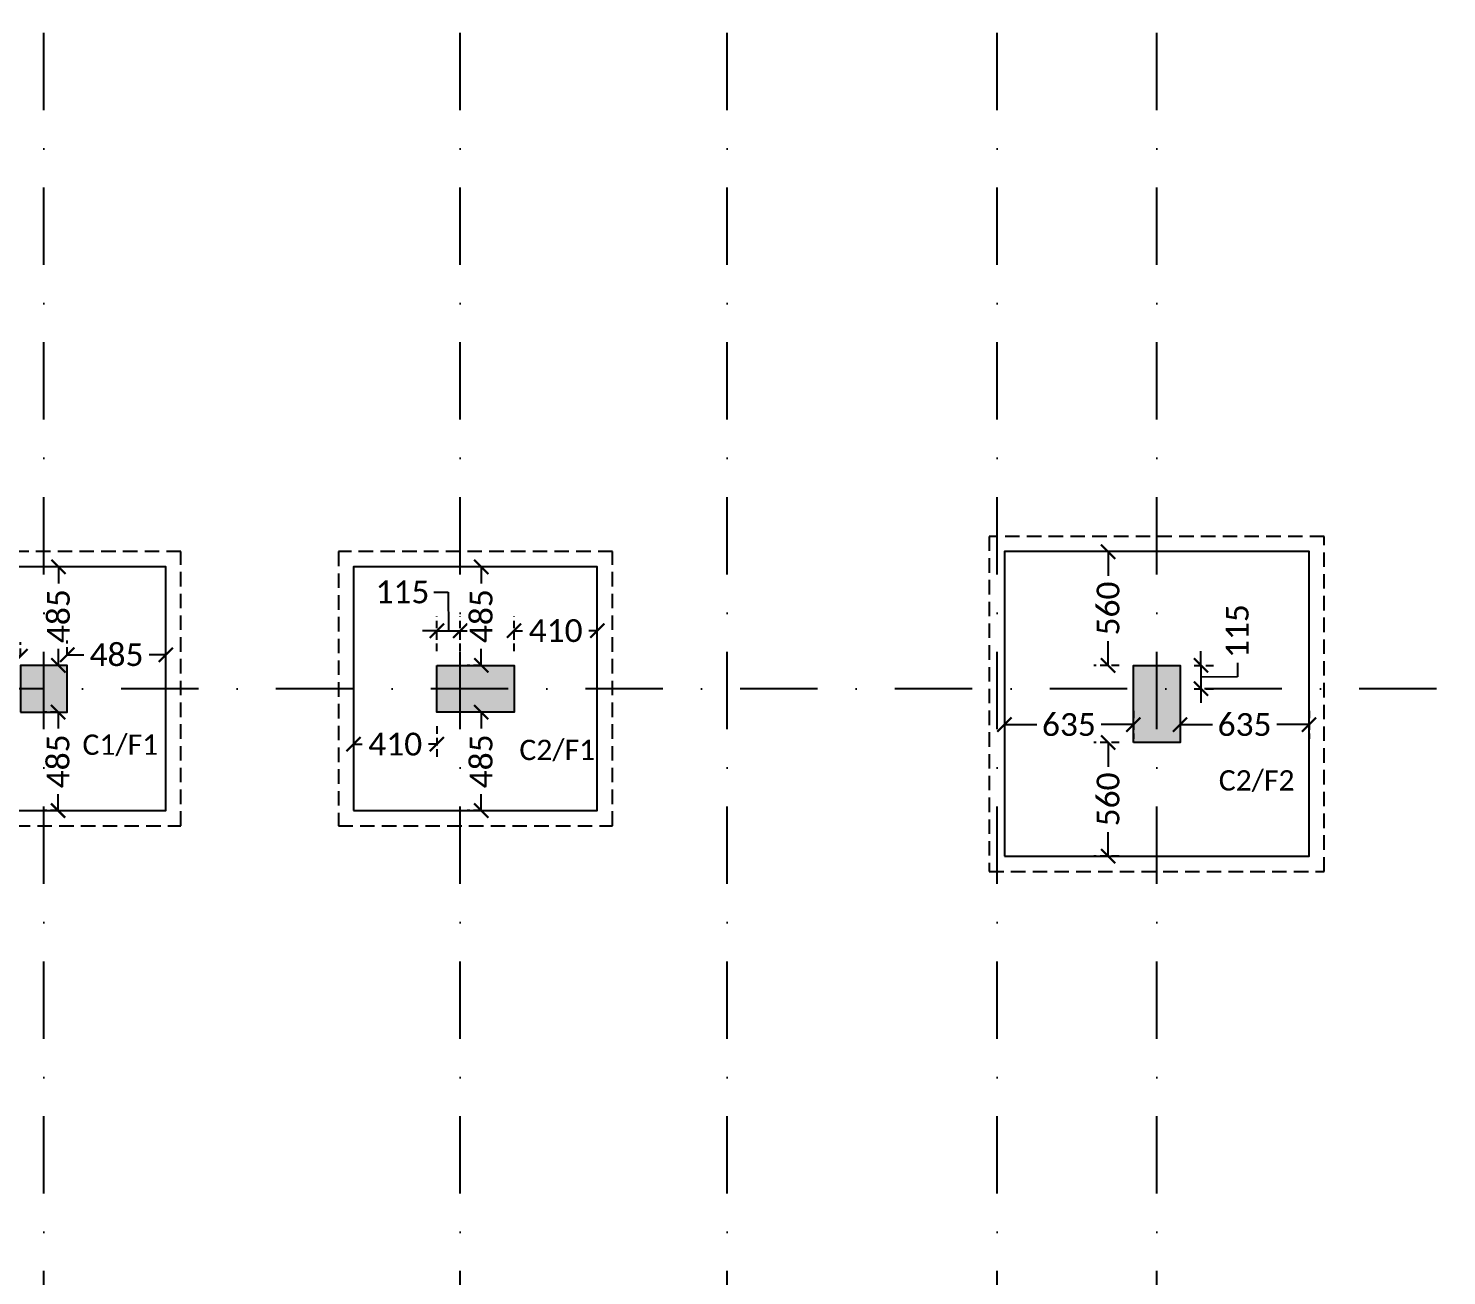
# Model space of a CAD drawing. Header units: millimetres. Extents: x -176651 to 954389, y -469666 to 486614.
# Drawn here: x 791131 to 798115, y 267855 to 273996 of the extents above; entities that cross this region are included whole.
import ezdxf
from ezdxf.xclip import XClip

# ---------------------------------------------------------------- set-up
doc = ezdxf.new("R2010")
doc.units = ezdxf.units.MM
doc.header["$LTSCALE"] = 150
doc.header["$XCLIPFRAME"] = 2
for name, pattern in [('3BHK-W(SB)$0$HIDDEN', [0.375, 0.25, -0.125]), ('DASHDOTX2', [50.8, 25.4, -12.7, 0, -12.7]), ('HIDDEN2', [4.7625, 3.175, -1.5875])]:
    doc.linetypes.add(name, pattern=pattern)
for name, color, linetype in [('ad-Column', 3, 'Continuous'), ('ad-Column Hatch', 125, 'Continuous'), ('ad-Footing line', 2, 'Continuous'), ('ad-Grid', 8, 'DASHDOTX2'), ('ad-PCC line', 8, 'HIDDEN2'), ('ad-Road', 2, 'Continuous'), ('ad-Road Hatch', 8, 'Continuous')]:
    doc.layers.add(name, color=color, linetype=linetype)
doc.layers.add('ad-Foundation text', color=6, linetype='Continuous', true_color=0xff00ff)
doc.layers.add('ad-Internal Dimensions', color=5, linetype='Continuous', true_color=0x0000ff)
doc.styles.get("Standard").update_dxf_attribs({"font": 'calibril.ttf'})
doc.dimstyles.new('A-75-DIM-INT (Framing)', dxfattribs={"dimscale": 100, "dimtxt": 1.6, "dimasz": 1, "dimexe": 1, "dimexo": 1, "dimgap": 0.5, "dimtad": 0, "dimdec": 0, "dimdsep": 46, "dimtxsty": 'Standard', "dimblk": 'ARCHTICK', "dimcen": 0.025, "dimclrd": 5, "dimclre": 5, "dimclrt": 256, "dimazin": 2, "dimtfac": 1, "dimtdec": 0, "dimtmove": 1, "dimatfit": 0, "dimldrblk": 'ARCHTICK', "dimfxl": 1, "dimfxlon": 1, "dimtfill": 1, "dimtolj": 1, "dimtzin": 0, "dimarcsym": 0})

# ---------------------------------------------------------------- blocks, each defined once
blk = doc.blocks.new('_ArchTick')
at = {"color": 0, "linetype": 'ByBlock', "const_width": 0.15}
blk.add_lwpolyline([(-0.5, -0.5), (0.5, 0.5)], dxfattribs=at)
blk = doc.blocks.new('*D201')
at = {"layer": 'ad-Internal Dimensions', "linetype": '3BHK-W(SB)$0$HIDDEN', "lineweight": -2}
for p, q in [((-4445, -9098), (-4445, -9236.8)), ((-3810, -9098), (-3810, -9236.8))]:
    blk.add_line(p, q, dxfattribs=at)
at = {"layer": 'ad-Internal Dimensions', "lineweight": -2}
for p, q in [((-4445, -9166.8), (-4285.7, -9166.8)), ((-3810, -9166.8), (-3969.3, -9166.8))]:
    blk.add_line(p, q, dxfattribs=at)
at = {"layer": 'Defpoints', "color": 0}
for p in [(-4445, -9028), (-3810, -9028), (-4445, -9166.8)]:
    blk.add_point(p, dxfattribs=at)
at = {"layer": 'ad-Internal Dimensions', "lineweight": -2, "xscale": 70, "yscale": 70, "zscale": 70, "rotation": 180}
blk.add_blockref('_ArchTick', (-4445, -9166.8), dxfattribs=at)
at = {"layer": 'ad-Internal Dimensions', "lineweight": -2, "xscale": 70, "yscale": 70, "zscale": 70}
blk.add_blockref('_ArchTick', (-3810, -9166.8), dxfattribs=at)
at = {"layer": 'ad-Internal Dimensions', "insert": (-4127.5, -9166.8), "char_height": 112, "attachment_point": 5, "bg_fill": 3, "box_fill_scale": 1.1, "bg_fill_color": 257, "bg_fill_transparency": 0}
blk.add_mtext('\\A1;635', dxfattribs=at)
blk = doc.blocks.new('*D202')
at = {"layer": 'ad-Internal Dimensions', "linetype": '3BHK-W(SB)$0$HIDDEN', "lineweight": -2}
for p, q in [((-3580, -9098), (-3580, -9236.8)), ((-2945, -9098), (-2945, -9236.8))]:
    blk.add_line(p, q, dxfattribs=at)
at = {"layer": 'ad-Internal Dimensions', "lineweight": -2}
for p, q in [((-3580, -9166.8), (-3420.7, -9166.8)), ((-2945, -9166.8), (-3104.3, -9166.8))]:
    blk.add_line(p, q, dxfattribs=at)
at = {"layer": 'Defpoints', "color": 0}
for p in [(-3580, -9028), (-2945, -9028), (-2945, -9166.8)]:
    blk.add_point(p, dxfattribs=at)
at = {"layer": 'ad-Internal Dimensions', "lineweight": -2, "xscale": 70, "yscale": 70, "zscale": 70, "rotation": 180}
blk.add_blockref('_ArchTick', (-3580, -9166.8), dxfattribs=at)
at = {"layer": 'ad-Internal Dimensions', "lineweight": -2, "xscale": 70, "yscale": 70, "zscale": 70}
blk.add_blockref('_ArchTick', (-2945, -9166.8), dxfattribs=at)
at = {"layer": 'ad-Internal Dimensions', "insert": (-3262.5, -9166.8), "char_height": 112, "attachment_point": 5, "bg_fill": 3, "box_fill_scale": 1.1, "bg_fill_color": 257, "bg_fill_transparency": 0}
blk.add_mtext('\\A1;635', dxfattribs=at)
blk = doc.blocks.new('*D203')
at = {"layer": 'ad-Internal Dimensions', "linetype": '3BHK-W(SB)$0$HIDDEN', "lineweight": -2}
for p, q in [((-3880, -8315), (-4004.3, -8315)), ((-3880, -8875), (-4004.3, -8875))]:
    blk.add_line(p, q, dxfattribs=at)
at = {"layer": 'ad-Internal Dimensions', "lineweight": -2}
for p, q in [((-3934.3, -8315), (-3934.3, -8433.7)), ((-3934.3, -8875), (-3934.3, -8756.3))]:
    blk.add_line(p, q, dxfattribs=at)
at = {"layer": 'Defpoints', "color": 0}
for p in [(-3934.3, -8315), (-3810, -8315), (-3810, -8875)]:
    blk.add_point(p, dxfattribs=at)
at = {"layer": 'ad-Internal Dimensions', "lineweight": -2, "xscale": 70, "yscale": 70, "zscale": 70}
for p, rotation in [((-3934.3, -8315), 90), ((-3934.3, -8875), 270)]:
    blk.add_blockref('_ArchTick', p, dxfattribs=dict(at, rotation=rotation))
at = {"layer": 'ad-Internal Dimensions', "insert": (-3934.3, -8595), "char_height": 112, "attachment_point": 5, "rotation": 90, "bg_fill": 3, "box_fill_scale": 1.1, "bg_fill_color": 257, "bg_fill_transparency": 0}
blk.add_mtext('\\A1;560', dxfattribs=at)
blk = doc.blocks.new('*D204')
at = {"layer": 'ad-Internal Dimensions', "linetype": '3BHK-W(SB)$0$HIDDEN', "lineweight": -2}
for p, q in [((-3880, -9255), (-4004.3, -9255)), ((-3880, -9815), (-4004.3, -9815))]:
    blk.add_line(p, q, dxfattribs=at)
at = {"layer": 'ad-Internal Dimensions', "lineweight": -2}
for p, q in [((-3934.3, -9255), (-3934.3, -9373.7)), ((-3934.3, -9815), (-3934.3, -9696.3))]:
    blk.add_line(p, q, dxfattribs=at)
at = {"layer": 'Defpoints', "color": 0}
for p in [(-3810, -9255), (-3934.3, -9815), (-3810, -9815)]:
    blk.add_point(p, dxfattribs=at)
at = {"layer": 'ad-Internal Dimensions', "lineweight": -2, "xscale": 70, "yscale": 70, "zscale": 70}
for p, rotation in [((-3934.3, -9255), 90), ((-3934.3, -9815), 270)]:
    blk.add_blockref('_ArchTick', p, dxfattribs=dict(at, rotation=rotation))
at = {"layer": 'ad-Internal Dimensions', "insert": (-3934.3, -9535), "char_height": 112, "attachment_point": 5, "rotation": 90, "bg_fill": 3, "box_fill_scale": 1.1, "bg_fill_color": 257, "bg_fill_transparency": 0}
blk.add_mtext('\\A1;560', dxfattribs=at)
blk = doc.blocks.new('*D205')
at = {"layer": 'ad-Internal Dimensions', "lineweight": -2}
for p, q in [((-7254.4, -8513.9), (-7184.4, -8513.9)), ((-7184.4, -8513.9), (-7182.5, -8704.3)), ((-7240, -8704.3), (-7310, -8704.3)), ((-7240, -8704.3), (-7125, -8704.3)), ((-7125, -8704.3), (-7055, -8704.3))]:
    blk.add_line(p, q, dxfattribs=at)
at = {"layer": 'ad-Internal Dimensions', "linetype": '3BHK-W(SB)$0$HIDDEN', "lineweight": -2}
for p, q in [((-7240, -8805), (-7240, -8634.3)), ((-7125, -8805), (-7125, -8634.3))]:
    blk.add_line(p, q, dxfattribs=at)
at = {"layer": 'Defpoints', "color": 0}
for p in [(-7125, -8704.3), (-7240, -8875), (-7125, -8875)]:
    blk.add_point(p, dxfattribs=at)
at = {"layer": 'ad-Internal Dimensions', "lineweight": -2, "xscale": 70, "yscale": 70, "zscale": 70}
blk.add_blockref('_ArchTick', (-7240, -8704.3), dxfattribs=at)
at = {"layer": 'ad-Internal Dimensions', "lineweight": -2, "xscale": 70, "yscale": 70, "zscale": 70, "rotation": 180}
blk.add_blockref('_ArchTick', (-7125, -8704.3), dxfattribs=at)
at = {"layer": 'ad-Internal Dimensions', "insert": (-7409.6, -8513.9), "char_height": 112, "attachment_point": 5, "bg_fill": 3, "box_fill_scale": 1.1, "bg_fill_color": 257, "bg_fill_transparency": 0}
blk.add_mtext('\\A1;115', dxfattribs=at)
blk = doc.blocks.new('*D206')
at = {"layer": 'ad-Internal Dimensions', "linetype": '3BHK-W(SB)$0$HIDDEN', "lineweight": -2}
for p, q in [((-7021.5, -9105), (-7091.5, -9105)), ((-7021.5, -9590), (-7091.5, -9590))]:
    blk.add_line(p, q, dxfattribs=at)
at = {"layer": 'ad-Internal Dimensions', "lineweight": -2}
for p, q in [((-7021.5, -9105), (-7021.5, -9186.5)), ((-7021.5, -9590), (-7021.5, -9508.5))]:
    blk.add_line(p, q, dxfattribs=at)
at = {"layer": 'Defpoints', "color": 0}
for p in [(-6960.5, -9105), (-7021.5, -9590), (-6960.5, -9590)]:
    blk.add_point(p, dxfattribs=at)
at = {"layer": 'ad-Internal Dimensions', "lineweight": -2, "xscale": 70, "yscale": 70, "zscale": 70}
for p, rotation in [((-7021.5, -9105), 90), ((-7021.5, -9590), 270)]:
    blk.add_blockref('_ArchTick', p, dxfattribs=dict(at, rotation=rotation))
at = {"layer": 'ad-Internal Dimensions', "insert": (-7021.5, -9347.5), "char_height": 112, "attachment_point": 5, "rotation": 90, "bg_fill": 3, "box_fill_scale": 1.1, "bg_fill_color": 257, "bg_fill_transparency": 0}
blk.add_mtext('\\A1;485', dxfattribs=at)
blk = doc.blocks.new('*D207')
at = {"layer": 'ad-Internal Dimensions', "linetype": '3BHK-W(SB)$0$HIDDEN', "lineweight": -2}
for p, q in [((-7021.5, -8390), (-7091.5, -8390)), ((-7021.5, -8875), (-7091.5, -8875))]:
    blk.add_line(p, q, dxfattribs=at)
at = {"layer": 'ad-Internal Dimensions', "lineweight": -2}
for p, q in [((-7021.5, -8390), (-7021.5, -8471.5)), ((-7021.5, -8875), (-7021.5, -8793.5))]:
    blk.add_line(p, q, dxfattribs=at)
at = {"layer": 'Defpoints', "color": 0}
for p in [(-7021.5, -8390), (-6960.5, -8390), (-6960.5, -8875)]:
    blk.add_point(p, dxfattribs=at)
at = {"layer": 'ad-Internal Dimensions', "lineweight": -2, "xscale": 70, "yscale": 70, "zscale": 70}
for p, rotation in [((-7021.5, -8390), 90), ((-7021.5, -8875), 270)]:
    blk.add_blockref('_ArchTick', p, dxfattribs=dict(at, rotation=rotation))
at = {"layer": 'ad-Internal Dimensions', "insert": (-7021.5, -8632.5), "char_height": 112, "attachment_point": 5, "rotation": 90, "bg_fill": 3, "box_fill_scale": 1.1, "bg_fill_color": 257, "bg_fill_transparency": 0}
blk.add_mtext('\\A1;485', dxfattribs=at)
blk = doc.blocks.new('*D208')
at = {"layer": 'ad-Internal Dimensions', "linetype": '3BHK-W(SB)$0$HIDDEN', "lineweight": -2}
for p, q in [((-7650, -9175), (-7650, -9333.1)), ((-7240, -9175), (-7240, -9333.1))]:
    blk.add_line(p, q, dxfattribs=at)
at = {"layer": 'ad-Internal Dimensions', "lineweight": -2}
for p, q in [((-7650, -9263.1), (-7608.4, -9263.1)), ((-7240, -9263.1), (-7281.6, -9263.1))]:
    blk.add_line(p, q, dxfattribs=at)
at = {"layer": 'Defpoints', "color": 0}
for p in [(-7650, -9105), (-7240, -9105), (-7650, -9263.1)]:
    blk.add_point(p, dxfattribs=at)
at = {"layer": 'ad-Internal Dimensions', "lineweight": -2, "xscale": 70, "yscale": 70, "zscale": 70, "rotation": 180}
blk.add_blockref('_ArchTick', (-7650, -9263.1), dxfattribs=at)
at = {"layer": 'ad-Internal Dimensions', "lineweight": -2, "xscale": 70, "yscale": 70, "zscale": 70}
blk.add_blockref('_ArchTick', (-7240, -9263.1), dxfattribs=at)
at = {"layer": 'ad-Internal Dimensions', "insert": (-7445, -9263.1), "char_height": 112, "attachment_point": 5, "bg_fill": 3, "box_fill_scale": 1.1, "bg_fill_color": 257, "bg_fill_transparency": 0}
blk.add_mtext('\\A1;410', dxfattribs=at)
blk = doc.blocks.new('*D209')
at = {"layer": 'ad-Internal Dimensions', "linetype": '3BHK-W(SB)$0$HIDDEN', "lineweight": -2}
for p, q in [((-6860, -8805), (-6860, -8634.3)), ((-6450, -8805), (-6450, -8634.3))]:
    blk.add_line(p, q, dxfattribs=at)
at = {"layer": 'ad-Internal Dimensions', "lineweight": -2}
for p, q in [((-6860, -8704.3), (-6818.4, -8704.3)), ((-6450, -8704.3), (-6491.6, -8704.3))]:
    blk.add_line(p, q, dxfattribs=at)
at = {"layer": 'Defpoints', "color": 0}
for p in [(-6860, -8704.3), (-6860, -8875), (-6450, -8875)]:
    blk.add_point(p, dxfattribs=at)
at = {"layer": 'ad-Internal Dimensions', "lineweight": -2, "xscale": 70, "yscale": 70, "zscale": 70, "rotation": 180}
blk.add_blockref('_ArchTick', (-6860, -8704.3), dxfattribs=at)
at = {"layer": 'ad-Internal Dimensions', "lineweight": -2, "xscale": 70, "yscale": 70, "zscale": 70}
blk.add_blockref('_ArchTick', (-6450, -8704.3), dxfattribs=at)
at = {"layer": 'ad-Internal Dimensions', "insert": (-6655, -8704.3), "char_height": 112, "attachment_point": 5, "bg_fill": 3, "box_fill_scale": 1.1, "bg_fill_color": 257, "bg_fill_transparency": 0}
blk.add_mtext('\\A1;410', dxfattribs=at)
blk = doc.blocks.new('*D220')
at = {"layer": 'ad-Internal Dimensions', "linetype": '3BHK-W(SB)$0$HIDDEN', "lineweight": -2}
for p, q in [((-9103.3, -8390), (-9173.3, -8390)), ((-9103.3, -8875), (-9173.3, -8875))]:
    blk.add_line(p, q, dxfattribs=at)
at = {"layer": 'ad-Internal Dimensions', "lineweight": -2}
for p, q in [((-9103.3, -8390), (-9103.3, -8471.5)), ((-9103.3, -8875), (-9103.3, -8793.5))]:
    blk.add_line(p, q, dxfattribs=at)
at = {"layer": 'Defpoints', "color": 0}
for p in [(-9103.3, -8390), (-9060.8, -8390), (-9060.8, -8875)]:
    blk.add_point(p, dxfattribs=at)
at = {"layer": 'ad-Internal Dimensions', "lineweight": -2, "xscale": 70, "yscale": 70, "zscale": 70}
for p, rotation in [((-9103.3, -8390), 90), ((-9103.3, -8875), 270)]:
    blk.add_blockref('_ArchTick', p, dxfattribs=dict(at, rotation=rotation))
at = {"layer": 'ad-Internal Dimensions', "insert": (-9103.3, -8632.5), "char_height": 112, "attachment_point": 5, "rotation": 90, "bg_fill": 3, "box_fill_scale": 1.1, "bg_fill_color": 257, "bg_fill_transparency": 0}
blk.add_mtext('\\A1;485', dxfattribs=at)
blk = doc.blocks.new('*D221')
at = {"layer": 'ad-Internal Dimensions', "linetype": '3BHK-W(SB)$0$HIDDEN', "lineweight": -2}
for p, q in [((-9105.2, -9105), (-9175.2, -9105)), ((-9105.2, -9590), (-9175.2, -9590))]:
    blk.add_line(p, q, dxfattribs=at)
at = {"layer": 'ad-Internal Dimensions', "lineweight": -2}
for p, q in [((-9105.2, -9105), (-9105.2, -9186.5)), ((-9105.2, -9590), (-9105.2, -9508.5))]:
    blk.add_line(p, q, dxfattribs=at)
at = {"layer": 'Defpoints', "color": 0}
for p in [(-9060.8, -9105), (-9105.2, -9590), (-9060.8, -9590)]:
    blk.add_point(p, dxfattribs=at)
at = {"layer": 'ad-Internal Dimensions', "lineweight": -2, "xscale": 70, "yscale": 70, "zscale": 70}
for p, rotation in [((-9105.2, -9105), 90), ((-9105.2, -9590), 270)]:
    blk.add_blockref('_ArchTick', p, dxfattribs=dict(at, rotation=rotation))
at = {"layer": 'ad-Internal Dimensions', "insert": (-9105.2, -9347.5), "char_height": 112, "attachment_point": 5, "rotation": 90, "bg_fill": 3, "box_fill_scale": 1.1, "bg_fill_color": 257, "bg_fill_transparency": 0}
blk.add_mtext('\\A1;485', dxfattribs=at)
blk = doc.blocks.new('*D222')
at = {"layer": 'ad-Internal Dimensions', "linetype": '3BHK-W(SB)$0$HIDDEN', "lineweight": -2}
for p, q in [((-9775, -8829.9), (-9775, -8759.9)), ((-9290, -8829.9), (-9290, -8759.9))]:
    blk.add_line(p, q, dxfattribs=at)
at = {"layer": 'ad-Internal Dimensions', "lineweight": -2}
for p, q in [((-9775, -8829.9), (-9693.5, -8829.9)), ((-9290, -8829.9), (-9371.5, -8829.9))]:
    blk.add_line(p, q, dxfattribs=at)
at = {"layer": 'Defpoints', "color": 0}
for p in [(-9775, -8829.9), (-9775, -8875), (-9290, -8875)]:
    blk.add_point(p, dxfattribs=at)
at = {"layer": 'ad-Internal Dimensions', "lineweight": -2, "xscale": 70, "yscale": 70, "zscale": 70, "rotation": 180}
blk.add_blockref('_ArchTick', (-9775, -8829.9), dxfattribs=at)
at = {"layer": 'ad-Internal Dimensions', "lineweight": -2, "xscale": 70, "yscale": 70, "zscale": 70}
blk.add_blockref('_ArchTick', (-9290, -8829.9), dxfattribs=at)
at = {"layer": 'ad-Internal Dimensions', "insert": (-9532.5, -8829.9), "char_height": 112, "attachment_point": 5, "bg_fill": 3, "box_fill_scale": 1.1, "bg_fill_color": 257, "bg_fill_transparency": 0}
blk.add_mtext('\\A1;485', dxfattribs=at)
blk = doc.blocks.new('*D223')
at = {"layer": 'ad-Internal Dimensions', "linetype": '3BHK-W(SB)$0$HIDDEN', "lineweight": -2}
for p, q in [((-9060, -8822.8), (-9060, -8752.8)), ((-8575, -8822.8), (-8575, -8752.8))]:
    blk.add_line(p, q, dxfattribs=at)
at = {"layer": 'ad-Internal Dimensions', "lineweight": -2}
for p, q in [((-9060, -8822.8), (-8978.5, -8822.8)), ((-8575, -8822.8), (-8656.5, -8822.8))]:
    blk.add_line(p, q, dxfattribs=at)
at = {"layer": 'Defpoints', "color": 0}
for p in [(-8575, -8822.8), (-9060, -8875), (-8575, -8875)]:
    blk.add_point(p, dxfattribs=at)
at = {"layer": 'ad-Internal Dimensions', "lineweight": -2, "xscale": 70, "yscale": 70, "zscale": 70, "rotation": 180}
blk.add_blockref('_ArchTick', (-9060, -8822.8), dxfattribs=at)
at = {"layer": 'ad-Internal Dimensions', "lineweight": -2, "xscale": 70, "yscale": 70, "zscale": 70}
blk.add_blockref('_ArchTick', (-8575, -8822.8), dxfattribs=at)
at = {"layer": 'ad-Internal Dimensions', "insert": (-8817.5, -8822.8), "char_height": 112, "attachment_point": 5, "bg_fill": 3, "box_fill_scale": 1.1, "bg_fill_color": 257, "bg_fill_transparency": 0}
blk.add_mtext('\\A1;485', dxfattribs=at)
blk = doc.blocks.new('*D240')
at = {"layer": 'ad-Internal Dimensions', "lineweight": -2}
for p, q in [((-3477.4, -8875), (-3477.4, -8805)), ((-3298, -8861.6), (-3298, -8931.6)), ((-3477.4, -8875), (-3477.4, -8990)), ((-3298, -8931.6), (-3477.4, -8932.5)), ((-3477.4, -8990), (-3477.4, -9060))]:
    blk.add_line(p, q, dxfattribs=at)
at = {"layer": 'ad-Internal Dimensions', "linetype": '3BHK-W(SB)$0$HIDDEN', "lineweight": -2}
for p, q in [((-3510, -8875), (-3407.4, -8875)), ((-3510, -8990), (-3407.4, -8990))]:
    blk.add_line(p, q, dxfattribs=at)
at = {"layer": 'Defpoints', "color": 0}
for p in [(-3580, -8875), (-3580, -8990), (-3477.4, -8990)]:
    blk.add_point(p, dxfattribs=at)
at = {"layer": 'ad-Internal Dimensions', "lineweight": -2, "xscale": 70, "yscale": 70, "zscale": 70}
for p, rotation in [((-3477.4, -8875), 270), ((-3477.4, -8990), 90)]:
    blk.add_blockref('_ArchTick', p, dxfattribs=dict(at, rotation=rotation))
at = {"layer": 'ad-Internal Dimensions', "insert": (-3298, -8706.5), "char_height": 112, "attachment_point": 5, "rotation": 90, "bg_fill": 3, "box_fill_scale": 1.1, "bg_fill_color": 257, "bg_fill_transparency": 0}
blk.add_mtext('\\A1;115', dxfattribs=at)
blk = doc.blocks.new('A$C4fb60e89')
at = {"layer": 'ad-Road Hatch', "ltscale": 5, "transparency": 33554687}
h = blk.add_hatch(dxfattribs=at)
h.set_pattern_fill('AR-HBONE', color=256, scale=15)
h.set_pattern_definition([(45, (-193247.7, -428758.8), (0, 2155.2615), [4572, -1524]), (135, (-192170.1, -427681.1), (2e-13, 2155.2615), [4572, -1524])])
h.paths.add_polyline_path([(175594.5, -250241), (169177.9, -249341.1), (167473.5, -249057.1), (167473.5, -138693.9), (101313.5, -138693.9), (101313.5, -199953.9), (101307.7, -237994.6), (101040.4, -268291), (101007.7, -280967.7), (101066.4, -293683.6), (101242.5, -311127.2), (100909.9, -319343.6), (100949.1, -333937.5), (100668.7, -366959.6), (100727.3, -390982.9), (100668.7, -404585.6), (100538.2, -420418.5), (100466.5, -428758.8), (92426.2, -427265.5), (92163.5, -427209.5), (92163.5, -321453.9), (24803.5, -321453.9), (24803.5, -412960.5), (15653.5, -411028.6), (15653.5, -321452.2), (-19535.1, -321452.2), (-34427.5, -319476.7), (-65207.4, -315394.6), (-171770.1, -301268.1), (-185853.9, -298333.1), (-193247.7, -296831.5), (-193244, -292907.6), (-191913.8, -285219.4), (-191838.8, -284678.8), (-183397.4, -286393.2), (-169722.9, -289242.8), (-53141.2, -304697.5), (-18730.1, -309262.2), (15653.3, -309262.2), (15653.5, 703.4), (24803.5, 1114.6), (24803.5, -129543.9), (92163.5, -129543.9), (92163.5, 15133.3), (101313.5, 17712.8), (101313.5, -129543.9), (167473.5, -129543.9), (167473.5, 35551.6), (175738, 37855), (175848.8, 28595.3), (175835.8, 25947.4), (175777.1, 14040.5), (175855.3, 2315.8), (175659.7, -18036.1), (175731.4, -34038.6), (175718.4, -46839.2), (175672.7, -63402.4), (175816.2, -82071.9), (175542.3, -106356), (175490.2, -124640.8), (175574.9, -145018.8), (175731.4, -168892), (175796.6, -181268.8), (175796.6, -192667.4), (175744.5, -208200.3), (175829.2, -223276.8), (175887.9, -234871.1)])
h.paths.add_polyline_path([(24803.5, -309263.9), (92163.5, -309263.9), (92163.5, -138693.9), (24803.5, -138693.9)], flags=16)
blk = doc.blocks.new("Plot's Boundary")
at = {"layer": 'ad-Road', "ltscale": 5}
blk.add_blockref('A$C4fb60e89', (191838.8, 428758.8), dxfattribs=at)
blk = doc.blocks.new('1625W_Grid')
at = {"layer": 'ad-Grid', "ltscale": 0.1}
for points in [[(3298.6, -3643.6), (3298.6, -3393.6), (2945, -3190), (2945, 15870), (3298.6, 16073.6), (3298.6, 16323.6)], [(7993.6, -3643.6), (7993.6, -3393.6), (7640, -3190), (7640, 15870), (7993.6, 16073.6), (7993.6, 16323.6)], [(4995, -3190), (4995, 15870)], [(6310, -3190), (6310, 15870)], [(8425, -3190), (8425, 15870)], [(15900, 4630), (-3780, 4630)]]:
    blk.add_lwpolyline(points, dxfattribs=at)
blk = doc.blocks.new('zw$6AA0')
at = {"layer": 'ad-Column Hatch', "transparency": 33554687}
h = blk.add_hatch(color=256, dxfattribs=at)
h.dxf.hatch_style = 1
h.paths.add_polyline_path([(0, -230), (380, -230), (380, 0), (0, 0)])
at = {"layer": 'ad-Column'}
blk.add_lwpolyline([(0, -230), (380, -230), (380, 0), (0, 0)], close=True, dxfattribs=at)
blk = doc.blocks.new('zw$C199')
at = {"layer": 'ad-Column Hatch', "transparency": 33554687}
h = blk.add_hatch(color=256, dxfattribs=at)
h.dxf.hatch_style = 1
h.paths.add_polyline_path([(0, 0), (230, 0), (230, 230), (0, 230)])
at = {"layer": 'ad-Column'}
blk.add_lwpolyline([(0, 0), (230, 0), (230, 230), (0, 230)], close=True, dxfattribs=at)
blk = doc.blocks.new('1625W_Columns')
at = {"layer": 'ad-Column', "rotation": 359.9999999999999}
blk.add_blockref('zw$C199', (2830, 4515), dxfattribs=at)
at = {"layer": 'ad-Column', "xscale": -1}
for p, rotation in [((4880, 4515), 180), ((8540, 4365), 270)]:
    blk.add_blockref('zw$6AA0', p, dxfattribs=dict(at, rotation=rotation))
blk = doc.blocks.new('A$C26f4352e')
at = {"layer": 'ad-Foundation text', "char_height": 100, "width": 349.312, "attachment_point": 5}
for s, insert in [('\\pxt5;C1/F1', (-8798.6, -9268.7)), ('\\pxt5;C2/F1', (-6647.1, -9294.5)), ('\\pxt5;C2/F2', (-3203, -9444.5))]:
    blk.add_mtext(s, dxfattribs=dict(at, insert=insert))
blk = doc.blocks.new('A$Cf8271b05')
at = {"layer": 'ad-Footing line'}
for points in [[(7675, -9585), (9175, -9585), (9175, -8085), (7675, -8085)], [(2345, -9360), (3545, -9360), (3545, -8160), (2345, -8160)], [(4470, -9360), (5670, -9360), (5670, -8160), (4470, -8160)]]:
    blk.add_lwpolyline(points, close=True, dxfattribs=at)
at = {"layer": 'ad-PCC line', "ltscale": 0.15}
for points in [[(7600, -9660), (9250, -9660), (9250, -8010), (7600, -8010)], [(2270, -9435), (3620, -9435), (3620, -8085), (2270, -8085)], [(4395, -9435), (5745, -9435), (5745, -8085), (4395, -8085)]]:
    blk.add_lwpolyline(points, close=True, dxfattribs=at)
blk = doc.blocks.new('A$C2bbc0394')
at = {"layer": 'ad-Internal Dimensions'}
for base, p1, p2, override, picture, middle in [((-3934.3, -8315), (-3810, -8875), (-3810, -8315), {"dimscale": 70, "dimclrd": 256, "dimclre": 256, "dimfxl": 10}, '*D203', (-3934.3, -8595)), ((-9103.3, -8390), (-9060.8, -8875), (-9060.8, -8390), {"dimscale": 70, "dimclrd": 256, "dimclre": 256, "dimfxl": 10}, '*D220', (-9103.3, -8632.5)), ((-9105.2, -9590), (-9060.8, -9105), (-9060.8, -9590), {"dimscale": 70, "dimclrd": 256, "dimclre": 256, "dimfxl": 10}, '*D221', (-9105.2, -9347.5)), ((-7021.5, -9590), (-6960.5, -9105), (-6960.5, -9590), {"dimscale": 70, "dimblk": 'ArchTick', "dimclrd": 256, "dimclre": 256, "dimfxl": 10, "dimtfill": 1, "dimtfillclr": 0}, '*D206', (-7021.5, -9347.5))]:
    dim = blk.add_linear_dim(base=base, p1=p1, p2=p2, angle=90, dimstyle='A-75-DIM-INT (Framing)', override=override, dxfattribs=at)
    dim.commit()
    dim.dimension.update_dxf_attribs({"geometry": picture, "text_midpoint": middle})
dim = blk.add_linear_dim(base=(-7125, -8704.3), p1=(-7240, -8875), p2=(-7125, -8875), dimstyle='A-75-DIM-INT (Framing)', override={"dimscale": 70, "dimblk": 'ArchTick', "dimclrd": 256, "dimclre": 256, "dimfxl": 10, "dimtfill": 1, "dimtfillclr": 0}, dxfattribs=at)
dim.commit()
dim.dimension.update_dxf_attribs({"geometry": '*D205', "text_midpoint": (-7289.4, -8513.9), "dimtype": 128})
for base, p1, p2, override, picture, middle in [((-6860, -8704.3), (-6450, -8875), (-6860, -8875), {"dimscale": 70, "dimblk": 'ArchTick', "dimclrd": 256, "dimclre": 256, "dimfxl": 10, "dimtfill": 1, "dimtfillclr": 0}, '*D209', (-6655, -8704.3)), ((-9775, -8829.9), (-9290, -8875), (-9775, -8875), {"dimscale": 70, "dimclrd": 256, "dimclre": 256, "dimfxl": 10}, '*D222', (-9532.5, -8829.9)), ((-4445, -9166.8), (-3810, -9028), (-4445, -9028), {"dimscale": 70, "dimclrd": 256, "dimclre": 256, "dimfxl": 10}, '*D201', (-4127.5, -9166.8)), ((-2945, -9166.8), (-3580, -9028), (-2945, -9028), {"dimscale": 70, "dimclrd": 256, "dimclre": 256, "dimfxl": 10}, '*D202', (-3262.5, -9166.8)), ((-7650, -9263.1), (-7240, -9105), (-7650, -9105), {"dimscale": 70, "dimblk": 'ArchTick', "dimclrd": 256, "dimclre": 256, "dimfxl": 10, "dimtfill": 1, "dimtfillclr": 0}, '*D208', (-7445, -9263.1))]:
    dim = blk.add_linear_dim(base=base, p1=p1, p2=p2, dimstyle='A-75-DIM-INT (Framing)', override=override, dxfattribs=at)
    dim.commit()
    dim.dimension.update_dxf_attribs({"geometry": picture, "text_midpoint": middle})
for base, p1, p2, angle, override, picture, middle in [((-7021.5, -8390), (-6960.5, -8875), (-6960.5, -8390), 270, {"dimscale": 70, "dimblk": 'ArchTick', "dimclrd": 256, "dimclre": 256, "dimfxl": 10, "dimtfill": 1, "dimtfillclr": 0}, '*D207', (-7021.5, -8632.5)), ((-3934.3, -9815), (-3810, -9255), (-3810, -9815), 90, {"dimscale": 70, "dimclrd": 256, "dimclre": 256, "dimfxl": 10}, '*D204', (-3934.3, -9535))]:
    dim = blk.add_linear_dim(base=base, p1=p1, p2=p2, angle=angle, dimstyle='A-75-DIM-INT (Framing)', override=override, dxfattribs=at)
    dim.commit()
    dim.dimension.update_dxf_attribs({"geometry": picture, "text_midpoint": middle})
dim = blk.add_linear_dim(base=(-3477.4, -8990), p1=(-3580, -8875), p2=(-3580, -8990), angle=90, dimstyle='A-75-DIM-INT (Framing)', override={"dimscale": 70, "dimblk": 'ArchTick', "dimclrd": 256, "dimclre": 256, "dimfxl": 10, "dimtfill": 1, "dimtfillclr": 0}, dxfattribs=at)
dim.commit()
dim.dimension.update_dxf_attribs({"geometry": '*D240', "text_midpoint": (-3298, -8826.6), "dimtype": 128})
dim = blk.add_linear_dim(base=(-8575, -8822.8), p1=(-9060, -8875), p2=(-8575, -8875), dimstyle='A-75-DIM-INT (Framing)', override={"dimscale": 70, "dimclrd": 256, "dimclre": 256, "dimfxl": 10}, dxfattribs=at)
dim.commit()
dim.dimension.update_dxf_attribs({"geometry": '*D223', "text_midpoint": (-8817.5, -8822.8)})

msp = doc.modelspace()

# ---------------------------------------------------------------- block references
at = {"layer": 'ad-Internal Dimensions'}
msp.add_blockref('A$C2bbc0394', (800382.3, 279734.9), dxfattribs=at)

# ---------------------------------------------------------------- next in the draw order: block references
ref = msp.add_blockref("Plot's Boundary", (565520, 0))
XClip(ref).set_block_clipping_path([(211642.2775057808, 255014.8999686334), (255322.2775057808, 295064.8999686334)])

# ---------------------------------------------------------------- next in the draw order: block references
msp.add_blockref('1625W_Grid', (788262.3, 266114.9))

# ---------------------------------------------------------------- next in the draw order: block references
for name, p in [('A$Cf8271b05', (788262.3, 279504.9)), ('1625W_Columns', (788262.3, 266114.9))]:
    msp.add_blockref(name, p)
at = {"layer": 'ad-Foundation text'}
msp.add_blockref('A$C26f4352e', (800382.3, 279734.9), dxfattribs=at)

doc.saveas('drawing.dxf')
